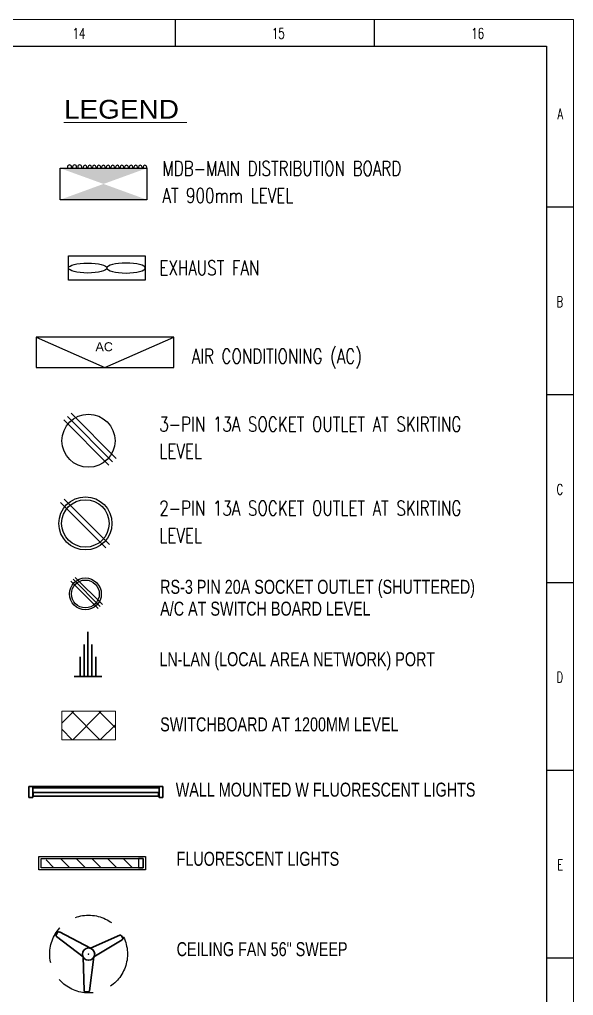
# Model space of a CAD drawing. Header units: inches. Extents: x 67 to 2089, y 4 to 641.
# Drawn here: x 764.8 to 911.5, y 342.3 to 600.8 of the extents above; entities that cross this region are included whole.
import ezdxf

# ---------------------------------------------------------------- set-up
doc = ezdxf.new("R2010")
doc.units = ezdxf.units.IN
doc.header["$MEASUREMENT"] = 0
doc.linetypes.add('DASHED', pattern=[0.75, 0.5, -0.25])
for name, color, linetype, lineweight in [('E-CF-Ceiling-Fan', 42, 'Continuous', 30), ('E-LAN', 6, 'Continuous', 30), ('E-Legend', 7, 'Continuous', 30), ('E-MDB', 1, 'Continuous', 30), ('E-WTL-Wall-Tube-Light', 7, 'Continuous', 30), ('Switchboard', 30, 'Continuous', 13)]:
    doc.layers.add(name, color=color, linetype=linetype, lineweight=lineweight)
for name, color, linetype in [('Exhaust Fans', 7, 'Continuous'), ('HVAC', 44, 'Continuous'), ('Panels', 1, 'Continuous'), ('Sockets', 7, 'Continuous')]:
    doc.layers.add(name, color=color, linetype=linetype)
doc.styles.get("Standard").update_dxf_attribs({"font": 'arial.ttf'})
doc.styles.add('Swiss721', font='swisscl.ttf')
doc.styles.add('TAVE1', font='ROMANS.shx', dxfattribs={"width": 0.75})
doc.styles.add('TEG BORDER', font='txt_qlt.shx', dxfattribs={"width": 0.7, "bigfont": 'hztxt.shx'})
doc.styles.add('TIMES', font='ARIALN.TTF')

# ---------------------------------------------------------------- blocks, each defined once
blk = doc.blocks.new('252 BORDER A2')
for p, q in [((519.75, 420), (519.75, 415)), ((556.87, 420), (556.87, 415)), ((594, 385), (589, 385)), ((594, 350), (589, 350)), ((594, 315), (589, 315)), ((594, 280), (589, 280)), ((594, 245), (589, 245))]:
    blk.add_line(p, q)
at = {"color": 5, "lineweight": 15}
blk.add_lwpolyline([(0, 420), (594, 420), (594, 0), (0, 0)], close=True, dxfattribs=at)
blk.add_lwpolyline([(5, 415), (589, 415), (589, 5), (5, 5)], close=True)
at = {"char_height": 2, "width": 2, "style": 'TEG BORDER'}
for s, insert, attachment_point in [('\\pi-0.033333;14', (500.67, 418.41), 1), ('\\pi2.2204e-016;15', (537.8, 418.41), 1), ('\\pi0.033333;16', (574.92, 418.41), 1), ('A', (592.09, 403.39), 3), ('B', (592.09, 368.39), 3), ('C', (592.09, 333.39), 3), ('D', (592.09, 298.39), 3), ('E', (592.09, 263.39), 3)]:
    blk.add_mtext(s, dxfattribs=dict(at, insert=insert, attachment_point=attachment_point))
blk = doc.blocks.new('CF')
for p, q in [((-23.84, 14.22), (-22.76, 15.89)), ((1.35, 4.29), (-21.39, 16.19)), ((-4.07, -2.11), (-23.55, 12.84)), ((1.35, 4.29), (22.9, 13.97)), ((3.87, -1.9), (24.71, 10.43)), ((24.1, 13.48), (25.01, 11.71)), ((-4.07, -2.11), (-3.33, -26.62)), ((3.87, -1.9), (0.65, -26.82)), ((-0.39, -27.76), (-2.38, -27.66))]:
    blk.add_line(p, q)
for radius in [4.48, 0.0888]:
    blk.add_circle((0, 0), radius)
for centre, radius, start, end in [((-21.93, 15.35), 0.996, 57.13508, 147.13508), ((-23.01, 13.68), 0.996, 147.13508, 237.13508), ((23.21, 13.03), 0.996, 27.13508, 117.13508), ((24.09, 11.25), 1.03, 299.25484, 26.43573), ((-2.33, -26.67), 0.996, 177.13508, 267.13508), ((-0.34, -26.77), 0.996, 267.13508, 357.13508)]:
    blk.add_arc(centre, radius, start, end)
blk = doc.blocks.new('A$C63C712C3')
at = {"ltscale": 2}
for p, q in [((39.8, 42), (33.8, 42)), ((39.8, 15.9), (33.8, 15.9)), ((1230.6, 42), (1236.6, 42)), ((1230.6, 15.9), (1236.6, 15.9))]:
    blk.add_line(p, q, dxfattribs=at)
for points in [[(35.5, 102.6), (0, 102.6), (0, 0), (35.5, 0)], [(35.5, 102.6), (1235.5, 102.6), (1235.5, 90.2), (35.5, 90.2)], [(1235.5, 102.6), (1270.9, 102.6), (1270.9, 0), (1235.5, 0)], [(39.8, 47.6), (1230.6, 47.6), (1230.6, 10.1), (39.8, 10.1)]]:
    blk.add_lwpolyline(points, close=True, dxfattribs=at)
blk = doc.blocks.new('ASDSAETR')
for p, q in [((51404, -7188.31), (51404, -7197.3)), ((51404, -7190.29), (51410.36, -7190.29)), ((51404, -7191.55), (51414.43, -7191.55)), ((51404, -7192.81), (51418.49, -7192.81)), ((51404, -7194.07), (51414.43, -7194.07)), ((51404, -7195.33), (51410.36, -7195.33))]:
    blk.add_line(p, q)

msp = doc.modelspace()

# ---------------------------------------------------------------- hatches: boundary and pattern name
h = msp.add_hatch()
h.set_pattern_fill('ANSI31', color=256, scale=23.540904, angle=90)
h.set_pattern_definition([(135, (844.3923, 243.1664), (-2.08074, -2.08074), [])])
h.paths.add_polyline_path([(771.8, 378.56), (771.8, 376.09), (796.29, 376.09), (796.29, 378.56)])
at = {"layer": 'Panels'}
h = msp.add_hatch(color=256, dxfattribs=at)
h.dxf.hatch_style = 1
h.paths.add_polyline_path([(787.01, 557.28), (775.55, 553.11), (798.47, 553.11)])
h.paths.add_polyline_path([(775.55, 561.44), (787.01, 557.28), (798.47, 561.44)])
at = {"layer": 'Switchboard'}
h = msp.add_hatch(dxfattribs=at)
h.set_pattern_fill('ANSI37', color=256, scale=41.196582, angle=180)
h.set_pattern_definition([(225, (1099.2463, 948.8605), (3.641298, -3.641298), []), (315, (1099.2463, 948.8605), (3.641298, 3.641298), [])])
h.paths.add_polyline_path([(775.96, 417.56), (775.96, 410.02), (790.16, 410.02), (790.16, 417.56)])

# ---------------------------------------------------------------- linework, layer by layer
for points in [[(798.17, 379.06), (798.17, 375.53), (769.92, 375.53), (769.92, 379.06)], [(797.55, 378.56), (797.55, 376.09), (770.54, 376.09), (770.54, 378.56)], [(797.55, 376.09), (797.55, 378.56), (796.29, 378.56), (796.29, 376.09)]]:
    msp.add_lwpolyline(points, close=True)
at = {"linetype": 'DASHED', "ltscale": 20}
msp.add_circle((783.05, 353.24), 10.3, dxfattribs=at)
at = {"layer": 'Exhaust Fans'}
msp.add_lwpolyline([(798.07, 538.25), (798.07, 531.77), (777.74, 531.77), (777.74, 538.25)], close=True, dxfattribs=at)
msp.add_ellipse((782.82, 535.01), major_axis=(5.08, 0), ratio=0.260631, dxfattribs=at)
at = {"layer": 'Exhaust Fans', "extrusion": (0, 0, -1)}
msp.add_ellipse((792.99, 535.01), major_axis=(-5.08, 0), ratio=0.260631, dxfattribs=at)
at = {"layer": 'HVAC'}
for p, q in [((769.13, 516.67), (787.36, 508.63)), ((787.36, 508.63), (805.6, 516.67))]:
    msp.add_line(p, q, dxfattribs=at)
msp.add_lwpolyline([(805.6, 516.67), (769.13, 516.67), (769.13, 508.63), (805.6, 508.63)], close=True, dxfattribs=at)
at = {"layer": 'Panels'}
msp.add_lwpolyline([(798.47, 553.11), (775.55, 553.11), (775.55, 561.44), (798.47, 561.44)], close=True, dxfattribs=at)
for points in [[(778.53, 561.46), (778.53, 561.78, 1), (777.45, 561.78), (777.45, 561.46)], [(779.89, 561.46), (779.89, 561.78, 1), (778.81, 561.78), (778.81, 561.46)], [(781.25, 561.46), (781.25, 561.78, 1), (780.17, 561.78), (780.17, 561.46)], [(782.61, 561.44), (782.61, 561.73, 1), (781.64, 561.73), (781.64, 561.44)], [(783.84, 561.44), (783.84, 561.73, 1), (782.86, 561.73), (782.86, 561.44)], [(785.05, 561.44), (785.05, 561.73, 1), (784.08, 561.73), (784.08, 561.44)], [(786.28, 561.44), (786.28, 561.73, 1), (785.3, 561.73), (785.3, 561.44)], [(787.49, 561.44), (787.49, 561.73, 1), (786.51, 561.73), (786.51, 561.44)], [(788.71, 561.44), (788.71, 561.73, 1), (787.74, 561.73), (787.74, 561.44)], [(789.93, 561.44), (789.93, 561.73, 1), (788.95, 561.73), (788.95, 561.44)], [(791.16, 561.44), (791.16, 561.73, 1), (790.19, 561.73), (790.19, 561.44)], [(792.38, 561.44), (792.38, 561.73, 1), (791.4, 561.73), (791.4, 561.44)], [(793.59, 561.44), (793.59, 561.73, 1), (792.61, 561.73), (792.61, 561.44)], [(794.81, 561.44), (794.81, 561.73, 1), (793.84, 561.73), (793.84, 561.44)], [(796.03, 561.44), (796.03, 561.73, 1), (795.05, 561.73), (795.05, 561.44)], [(797.22, 561.44), (797.22, 561.73, 1), (796.25, 561.73), (796.25, 561.44)], [(798.47, 561.44), (798.47, 561.73, 1), (797.49, 561.73), (797.49, 561.44)]]:
    msp.add_lwpolyline(points, format="xyb", dxfattribs=at)
at = {"layer": 'Sockets', "color": 5}
for p, q in [((790.4, 484.52), (778.4, 496.53)), ((788.46, 482.79), (776.46, 494.79)), ((789.43, 483.66), (777.43, 495.66))]:
    msp.add_line(p, q, dxfattribs=at)
at = {"layer": 'Sockets', "color": 3}
for p, q in [((788.62, 461.76), (776.61, 473.76)), ((787.65, 460.89), (775.64, 472.9)), ((778.96, 452.53), (786.16, 445.33)), ((779.54, 453.05), (786.74, 445.85)), ((778.37, 452.01), (785.58, 444.81))]:
    msp.add_line(p, q, dxfattribs=at)
at = {"layer": 'Sockets', "color": 5}
msp.add_circle((783.03, 489.24), 7.03, dxfattribs=at)
at = {"layer": 'Sockets', "color": 3}
for centre, radius in [((782.21, 467.34), 7.03), ((782.21, 467.34), 6.29), ((782.21, 448.66), 4.22), ((782.21, 448.66), 3.68)]:
    msp.add_circle(centre, radius, dxfattribs=at)
at = {"layer": 'Switchboard'}
msp.add_lwpolyline([(790.16, 410.02), (775.96, 410.02), (775.96, 417.56), (790.16, 417.56)], close=True, dxfattribs=at)

# ---------------------------------------------------------------- block references
at = {"xscale": 1.4211126, "yscale": 1.4211126, "zscale": 1.4211126}
msp.add_blockref('252 BORDER A2', (67.34, 3.98), dxfattribs=at)
at = {"layer": 'E-CF-Ceiling-Fan', "lineweight": 0, "xscale": 0.3614481925310917, "yscale": 0.3614481925310917, "zscale": 0.3614481925278883}
msp.add_blockref('CF', (783.05, 353.24), dxfattribs=at)
at = {"layer": 'E-LAN', "lineweight": -2, "xscale": 0.8164800000000004, "yscale": 0.8164800000000004, "zscale": 0.8164800000000004, "rotation": 89.99999999999999}
msp.add_blockref('ASDSAETR', (-5089.91, -41543.56), dxfattribs=at)
at = {"layer": 'E-WTL-Wall-Tube-Light', "lineweight": 0, "xscale": 0.02788986708809698, "yscale": 0.02788986709574277, "zscale": 0.02788986709811035}
msp.add_blockref('A$C63C712C3', (767.26, 394.76), dxfattribs=at)

# ---------------------------------------------------------------- texts
at = {"layer": 'E-Legend', "lineweight": 0, "style": 'TIMES', "width": 1.3}
msp.add_text('%%ULEGEND ', height=4.972, dxfattribs=at).set_placement((776.54, 574.58))
at = {"layer": 'E-MDB', "color": 0, "lineweight": 0, "style": 'TAVE1', "width": 0.75}
for s, height, p in [('MDB-MAIN DISTRIBUTION BOARD', 3.9061, (802.6, 559.45)), ('AT 900mm LEVEL', 3.9061, (802.6, 552.25)), ('EXHAUST FAN', 3.9061, (801.78, 533.12)), ('AIR CONDITIONING (AC)', 3.9061, (810.36, 509.67)), ('3-PIN 13A SOCKET OUTLET AT SKIRTING', 3.9061, (801.78, 491.7)), ('LEVEL', 3.906, (801.78, 484.5)), ('2-PIN 13A SOCKET OUTLET AT SKIRTING', 3.9061, (801.78, 469.41)), ('LEVEL', 3.906, (801.78, 462.21))]:
    msp.add_text(s, height=height, dxfattribs=at).set_placement(p)
at = {"layer": 'HVAC'}
msp.add_text('AC', height=2.377, dxfattribs=at).set_placement((784.88, 512.96))
at = {"layer": 'Sockets', "color": 0, "style": 'Swiss721'}
for s, p in [('RS-3 PIN 20A SOCKET OUTLET (SHUTTERED)', (802.02, 448.69)), ('A/C AT SWITCH BOARD LEVEL', (802.02, 442.9)), ('LN-LAN (LOCAL AREA NETWORK) PORT', (801.8, 429.51)), ('SWITCHBOARD AT 1200MM LEVEL', (802.02, 412.25)), ('WALL MOUNTED W FLUORESCENT LIGHTS ', (806.14, 394.95)), ('FLUORESCENT LIGHTS ', (806.37, 376.63)), ('CEILING FAN 56" SWEEP', (806.37, 352.69))]:
    msp.add_text(s, height=3.7068, dxfattribs=at).set_placement(p)

doc.saveas('drawing.dxf')
